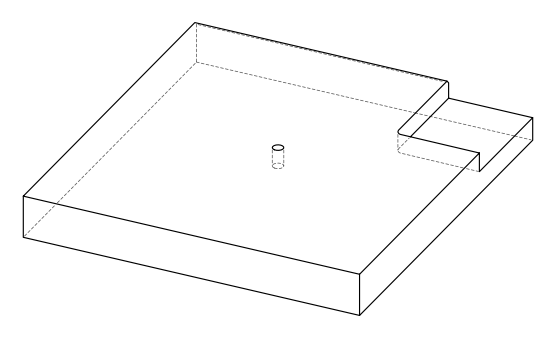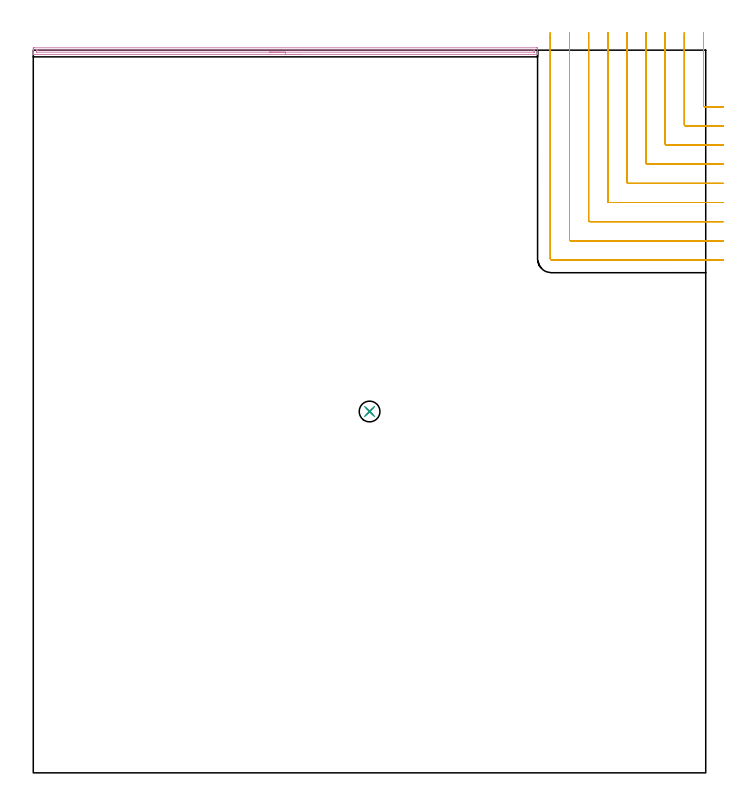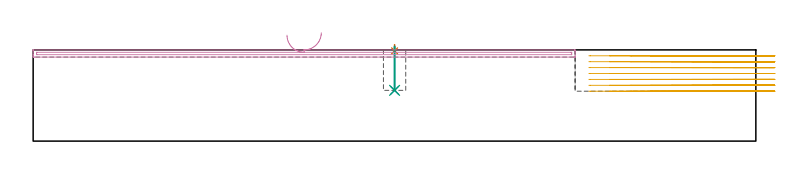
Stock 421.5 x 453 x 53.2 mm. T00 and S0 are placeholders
(PLAN: 5 operations, 4 tool changes, 26.7 min)
(1 SPOT_DRILL | STEP1POCKET | NXT0321_9005460120000 | 0.03 min | 2 mm3)
(2 DRILL_BLIND_HOLE_INTO_CENTER | STEP1POCKET | NXT0301_055 | 0.1 min | 1238 mm3)
(3 DRILL_TO_ENLARGE_BLIND_HOLE | STEP1POCKET | UGT0301_374 | 0.1 min | 1882 mm3)
(4 AREA_MILL | FG_CHAMFER_SURFACE | UGT0205_001 | 5.22 min | 2805 mm3)
(5 MILL_CORNER_NOTCH_RECTANGULAR | CORNER_NOTCH_RECTANGULAR | UGT0201_008 | Follow Part, ap 4, ae 75% | 21.24 min | 353963 mm3)
(TOOL NXT0321_9005460120000 | NC Spot Drill, 142deg, 12mm, Carbide, Uncoated | D12 PA142 FL30 Z2)
(TOOL NXT0301_055 | Carbide Drill 8.4mm [860.1-0840-042A1-MM 2214] | D8.4 PA140 FL61 Z2)
(TOOL UGT0301_374 | Twist Drill Flat Bottom 13 mm | D13 PA180 FL101 Z2)
(TOOL UGT0205_001 | Chamfer Mill 20 x 3 x 45 deg. | D20 FL50 Z2)
(TOOL UGT0201_008 | End Mill 16 mm | D16 FL32 Z4)
(OP 1 SPOT_DRILL)
G17 G21 G94 G90
T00 M6
G54
G17 G0 G90 X210.8 Y226.5 S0 M3
G43 Z63.2 H0
G94 G81 G98 Z52.64 F250. R56.2
G80
M5
M2
(OP 2 DRILL_BLIND_HOLE_INTO_CENTER)
G17 G21 G94 G90
T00 M6
G54
G17 G0 G90 X210.8 Y226.5 S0 M3
G43 Z63.2 H1
G94 G81 G98 Z29.6 F250. R55.2
G80
M5
M2
(OP 3 DRILL_TO_ENLARGE_BLIND_HOLE)
G17 G21 G94 G90
T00 M6
G54
G17 G0 G90 X210.8 Y226.5 S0 M3
G43 Z63.2 H0
G94 G81 G98 Z29.6 F250. R55.2
G80
M5
M2
(OP 4 AREA_MILL)
G17 G21 G94 G90
T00 M6
G54
G17 G0 G90 X168.05 Y450.3 S1061 M3
G43 Z63.2 H0
G94 G1 X168.012 Z62.328 F250.
X167.898 Z61.463
X167.709 Z60.612
X167.447 Z59.78
X167.113 Z58.974
X166.71 Z58.2
X166.242 Z57.464
X165.71 Z56.772
X165.121 Z56.129
X164.478 Z55.539
X163.786 Z55.008
X163.05 Z54.54
X162.276 Z54.137
X161.47 Z53.803
X160.638 Z53.541
X159.786 Z53.352
X158.922 Z53.238
X158.05 Z53.2
X0.186
X0.01 Y450.303 Z53.188
X0.002 Y450.444 Z53.048
X0. Y450.592 Z52.908
Y450.799 Z52.7
Y451.526 Z51.969
Y452.763 Z50.734
Y453.274 Z50.22
Y453.893 Z49.603
X0.003 Y454.149 Z49.347
X0.01 Y454.492 Z49.004
X0.276 Y454.497 Z49.
X0.633 Y454.5
X315.467
X315.824 Y454.497
X316.09 Y454.492 Z49.004
X316.1 Y454.149 Z49.347
Y451.526 Z51.969
Y450.799 Z52.7
Y450.592 Z52.908
X316.098 Y450.444 Z53.048
X316.09 Y450.303 Z53.188
X315.914 Y450.3 Z53.2
X158.05
Y451.714 Z51.786
X2.229 Y451.715 Z51.785
X2.063 Y451.716 Z51.784
X2.022 Y451.719 Z51.781
X2.01 Y451.721 Z51.779
X2.007 Y451.732 Z51.768
X2.003 Y451.768 Z51.732
X2. Y451.938 Z51.562
Y452.4 Z51.1
X2.001 Y452.812 Z50.688
X2.004 Y452.95 Z50.55
X2.01 Y453.059 Z50.441
X2.014 Y453.08 Z50.42
X2.028 Y453.081 Z50.419
X2.071 Y453.083 Z50.417
X2.422 Y453.085 Z50.415
X2.615 Y453.086 Z50.414
X313.871 Y453.085 Z50.415
X314.038 Y453.084 Z50.416
X314.078 Y453.081 Z50.419
X314.09 Y453.079 Z50.421
X314.093 Y453.068 Z50.432
X314.097 Y453.032 Z50.468
X314.1 Y452.862 Z50.638
Y452.4 Z51.1
X314.099 Y451.988 Z51.512
X314.096 Y451.85 Z51.65
X314.09 Y451.741 Z51.759
X314.086 Y451.72 Z51.78
X314.072 Y451.719 Z51.781
X314.029 Y451.717 Z51.783
X313.678 Y451.715 Z51.785
X313.485 Y451.714 Z51.786
X158.05
X157.178 Z51.824
X156.314 Z51.938
X155.462 Z52.126
X154.63 Z52.389
X153.824 Z52.723
X153.05 Z53.125
X152.314 Z53.594
X151.622 Z54.125
X150.979 Z54.715
X150.39 Z55.358
X149.858 Z56.05
X149.39 Z56.786
X148.987 Z57.56
X148.653 Z58.366
X148.391 Z59.198
X148.202 Z60.049
X148.088 Z60.914
X148.05 Z61.786
G0 Z63.2
M5
M2
(OP 5 MILL_CORNER_NOTCH_RECTANGULAR)
G17 G21 G94 G90
T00 M6
G54
G17 G0 G90 X420.1 Y464. S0 M3
G43 Z63.2 H0
Z49.757
G94 G1 Y461. F250.
Y418.293 F500.
G3 X420.893 Y417.5 R0.8
G1 X429.5
X432.5 F250.
G0 Z63.2
X408.1 Y464.
Z49.757
G1 Y461.
Y406.293 F500.
G3 X408.893 Y405.5 R0.8
G1 X429.5
X432.5 F250.
G0 Z63.2
X396.1 Y464.
Z49.757
G1 Y461.
Y394.294 F500.
G3 X396.894 Y393.5 R0.8
G1 X429.5
X432.5 F250.
G0 Z63.2
X384.1 Y464.
Z49.757
G1 Y461.
Y382.294 F500.
G3 X384.894 Y381.5 R0.8
G1 X429.5
X432.5 F250.
G0 Z63.2
X372.1 Y464.
Z49.757
G1 Y461.
Y370.294 F500.
G3 X372.894 Y369.5 R0.8
G1 X429.5
X432.5 F250.
G0 Z63.2
X360.1 Y464.
Z49.757
G1 Y461.
Y358.295 F500.
G3 X360.895 Y357.5 R0.8
G1 X429.5
X432.5 F250.
G0 Z63.2
X348.1 Y464.
Z49.757
G1 Y461.
Y346.295 F500.
G3 X348.895 Y345.5 R0.8
G1 X429.5
X432.5 F250.
G0 Z63.2
X336.1 Y464.
Z49.757
G1 Y461.
Y334.295 F500.
G3 X336.895 Y333.5 R0.8
G1 X429.5
X432.5 F250.
G0 Z63.2
X324.1 Y464.
Z49.757
G1 Y461.
Y322.296 F500.
G3 X324.896 Y321.5 R0.8
G1 X429.5
X432.5 F250.
G0 Z63.2
X420.1 Y464.
Z46.314
G1 Y461.
Y418.293 F500.
G3 X420.893 Y417.5 R0.8
G1 X429.5
X432.5 F250.
G0 Z63.2
X408.1 Y464.
Z46.314
G1 Y461.
Y406.293 F500.
G3 X408.893 Y405.5 R0.8
G1 X429.5
X432.5 F250.
G0 Z63.2
X396.1 Y464.
Z46.314
G1 Y461.
Y394.294 F500.
G3 X396.894 Y393.5 R0.8
G1 X429.5
X432.5 F250.
G0 Z63.2
X384.1 Y464.
Z46.314
G1 Y461.
Y382.294 F500.
G3 X384.894 Y381.5 R0.8
G1 X429.5
X432.5 F250.
G0 Z63.2
X372.1 Y464.
Z46.314
G1 Y461.
Y370.294 F500.
G3 X372.894 Y369.5 R0.8
G1 X429.5
X432.5 F250.
G0 Z63.2
X360.1 Y464.
Z46.314
G1 Y461.
Y358.295 F500.
G3 X360.895 Y357.5 R0.8
G1 X429.5
X432.5 F250.
G0 Z63.2
X348.1 Y464.
Z46.314
G1 Y461.
Y346.295 F500.
G3 X348.895 Y345.5 R0.8
G1 X429.5
X432.5 F250.
G0 Z63.2
X336.1 Y464.
Z46.314
G1 Y461.
Y334.295 F500.
G3 X336.895 Y333.5 R0.8
G1 X429.5
X432.5 F250.
G0 Z63.2
X324.1 Y464.
Z46.314
G1 Y461.
Y322.296 F500.
G3 X324.896 Y321.5 R0.8
G1 X429.5
X432.5 F250.
G0 Z63.2
X420.1 Y464.
Z42.871
G1 Y461.
Y418.293 F500.
G3 X420.893 Y417.5 R0.8
G1 X429.5
X432.5 F250.
G0 Z63.2
X408.1 Y464.
Z42.871
G1 Y461.
Y406.293 F500.
G3 X408.893 Y405.5 R0.8
G1 X429.5
X432.5 F250.
G0 Z63.2
X396.1 Y464.
Z42.871
G1 Y461.
Y394.294 F500.
G3 X396.894 Y393.5 R0.8
G1 X429.5
X432.5 F250.
G0 Z63.2
X384.1 Y464.
Z42.871
G1 Y461.
Y382.294 F500.
G3 X384.894 Y381.5 R0.8
G1 X429.5
X432.5 F250.
G0 Z63.2
X372.1 Y464.
Z42.871
G1 Y461.
Y370.294 F500.
G3 X372.894 Y369.5 R0.8
G1 X429.5
X432.5 F250.
G0 Z63.2
X360.1 Y464.
Z42.871
G1 Y461.
Y358.295 F500.
G3 X360.895 Y357.5 R0.8
G1 X429.5
X432.5 F250.
G0 Z63.2
X348.1 Y464.
Z42.871
G1 Y461.
Y346.295 F500.
G3 X348.895 Y345.5 R0.8
G1 X429.5
X432.5 F250.
G0 Z63.2
X336.1 Y464.
Z42.871
G1 Y461.
Y334.295 F500.
G3 X336.895 Y333.5 R0.8
G1 X429.5
X432.5 F250.
G0 Z63.2
X324.1 Y464.
Z42.871
G1 Y461.
Y322.296 F500.
G3 X324.896 Y321.5 R0.8
G1 X429.5
X432.5 F250.
G0 Z63.2
X420.1 Y464.
Z39.429
G1 Y461.
Y418.293 F500.
G3 X420.893 Y417.5 R0.8
G1 X429.5
X432.5 F250.
G0 Z63.2
X408.1 Y464.
Z39.429
G1 Y461.
Y406.293 F500.
G3 X408.893 Y405.5 R0.8
G1 X429.5
X432.5 F250.
G0 Z63.2
X396.1 Y464.
Z39.429
G1 Y461.
Y394.294 F500.
G3 X396.894 Y393.5 R0.8
G1 X429.5
X432.5 F250.
G0 Z63.2
X384.1 Y464.
Z39.429
G1 Y461.
Y382.294 F500.
G3 X384.894 Y381.5 R0.8
G1 X429.5
X432.5 F250.
G0 Z63.2
X372.1 Y464.
Z39.429
G1 Y461.
Y370.294 F500.
G3 X372.894 Y369.5 R0.8
G1 X429.5
X432.5 F250.
G0 Z63.2
X360.1 Y464.
Z39.429
G1 Y461.
Y358.295 F500.
G3 X360.895 Y357.5 R0.8
G1 X429.5
X432.5 F250.
G0 Z63.2
X348.1 Y464.
Z39.429
G1 Y461.
Y346.295 F500.
G3 X348.895 Y345.5 R0.8
G1 X429.5
X432.5 F250.
G0 Z63.2
X336.1 Y464.
Z39.429
G1 Y461.
Y334.295 F500.
G3 X336.895 Y333.5 R0.8
G1 X429.5
X432.5 F250.
G0 Z63.2
X324.1 Y464.
Z39.429
G1 Y461.
Y322.296 F500.
G3 X324.896 Y321.5 R0.8
G1 X429.5
X432.5 F250.
G0 Z63.2
X420.1 Y464.
Z35.986
G1 Y461.
Y418.293 F500.
G3 X420.893 Y417.5 R0.8
G1 X429.5
X432.5 F250.
G0 Z63.2
X408.1 Y464.
Z35.986
G1 Y461.
Y406.293 F500.
G3 X408.893 Y405.5 R0.8
G1 X429.5
X432.5 F250.
G0 Z63.2
X396.1 Y464.
Z35.986
G1 Y461.
Y394.294 F500.
G3 X396.894 Y393.5 R0.8
G1 X429.5
X432.5 F250.
G0 Z63.2
X384.1 Y464.
Z35.986
G1 Y461.
Y382.294 F500.
G3 X384.894 Y381.5 R0.8
G1 X429.5
X432.5 F250.
G0 Z63.2
X372.1 Y464.
Z35.986
G1 Y461.
Y370.294 F500.
G3 X372.894 Y369.5 R0.8
G1 X429.5
X432.5 F250.
G0 Z63.2
X360.1 Y464.
Z35.986
G1 Y461.
Y358.295 F500.
G3 X360.895 Y357.5 R0.8
G1 X429.5
X432.5 F250.
G0 Z63.2
X348.1 Y464.
Z35.986
G1 Y461.
Y346.295 F500.
G3 X348.895 Y345.5 R0.8
G1 X429.5
X432.5 F250.
G0 Z63.2
X336.1 Y464.
Z35.986
G1 Y461.
Y334.295 F500.
G3 X336.895 Y333.5 R0.8
G1 X429.5
X432.5 F250.
G0 Z63.2
X324.1 Y464.
Z35.986
G1 Y461.
Y322.296 F500.
G3 X324.896 Y321.5 R0.8
G1 X429.5
X432.5 F250.
G0 Z63.2
X420.1 Y464.
Z32.543
G1 Y461.
Y418.293 F500.
G3 X420.893 Y417.5 R0.8
G1 X429.5
X432.5 F250.
G0 Z63.2
X408.1 Y464.
Z32.543
G1 Y461.
Y406.293 F500.
G3 X408.893 Y405.5 R0.8
G1 X429.5
X432.5 F250.
G0 Z63.2
X396.1 Y464.
Z32.543
G1 Y461.
Y394.294 F500.
G3 X396.894 Y393.5 R0.8
G1 X429.5
X432.5 F250.
G0 Z63.2
X384.1 Y464.
Z32.543
G1 Y461.
Y382.294 F500.
G3 X384.894 Y381.5 R0.8
G1 X429.5
X432.5 F250.
G0 Z63.2
X372.1 Y464.
Z32.543
G1 Y461.
Y370.294 F500.
G3 X372.894 Y369.5 R0.8
G1 X429.5
X432.5 F250.
G0 Z63.2
X360.1 Y464.
Z32.543
G1 Y461.
Y358.295 F500.
G3 X360.895 Y357.5 R0.8
G1 X429.5
X432.5 F250.
G0 Z63.2
X348.1 Y464.
Z32.543
G1 Y461.
Y346.295 F500.
G3 X348.895 Y345.5 R0.8
G1 X429.5
X432.5 F250.
G0 Z63.2
X336.1 Y464.
Z32.543
G1 Y461.
Y334.295 F500.
G3 X336.895 Y333.5 R0.8
G1 X429.5
X432.5 F250.
G0 Z63.2
X324.1 Y464.
Z32.543
G1 Y461.
Y322.296 F500.
G3 X324.896 Y321.5 R0.8
G1 X429.5
X432.5 F250.
G0 Z63.2
X420.1 Y464.
Z29.1
G1 Y461.
Y418.293 F500.
G3 X420.893 Y417.5 R0.8
G1 X429.5
X432.5 F250.
G0 Z63.2
X408.1 Y464.
Z29.1
G1 Y461.
Y406.293 F500.
G3 X408.893 Y405.5 R0.8
G1 X429.5
X432.5 F250.
G0 Z63.2
X396.1 Y464.
Z29.1
G1 Y461.
Y394.294 F500.
G3 X396.894 Y393.5 R0.8
G1 X429.5
X432.5 F250.
G0 Z63.2
X384.1 Y464.
Z29.1
G1 Y461.
Y382.294 F500.
G3 X384.894 Y381.5 R0.8
G1 X429.5
X432.5 F250.
G0 Z63.2
X372.1 Y464.
Z29.1
G1 Y461.
Y370.294 F500.
G3 X372.894 Y369.5 R0.8
G1 X429.5
X432.5 F250.
G0 Z63.2
X360.1 Y464.
Z29.1
G1 Y461.
Y358.295 F500.
G3 X360.895 Y357.5 R0.8
G1 X429.5
X432.5 F250.
G0 Z63.2
X348.1 Y464.
Z29.1
G1 Y461.
Y346.295 F500.
G3 X348.895 Y345.5 R0.8
G1 X429.5
X432.5 F250.
G0 Z63.2
X336.1 Y464.
Z29.1
G1 Y461.
Y334.295 F500.
G3 X336.895 Y333.5 R0.8
G1 X429.5
X432.5 F250.
G0 Z63.2
X324.1 Y464.
Z29.1
G1 Y461.
Y322.296 F500.
G3 X324.896 Y321.5 R0.8
G1 X429.5
X432.5 F250.
G0 Z63.2
M5
M2
